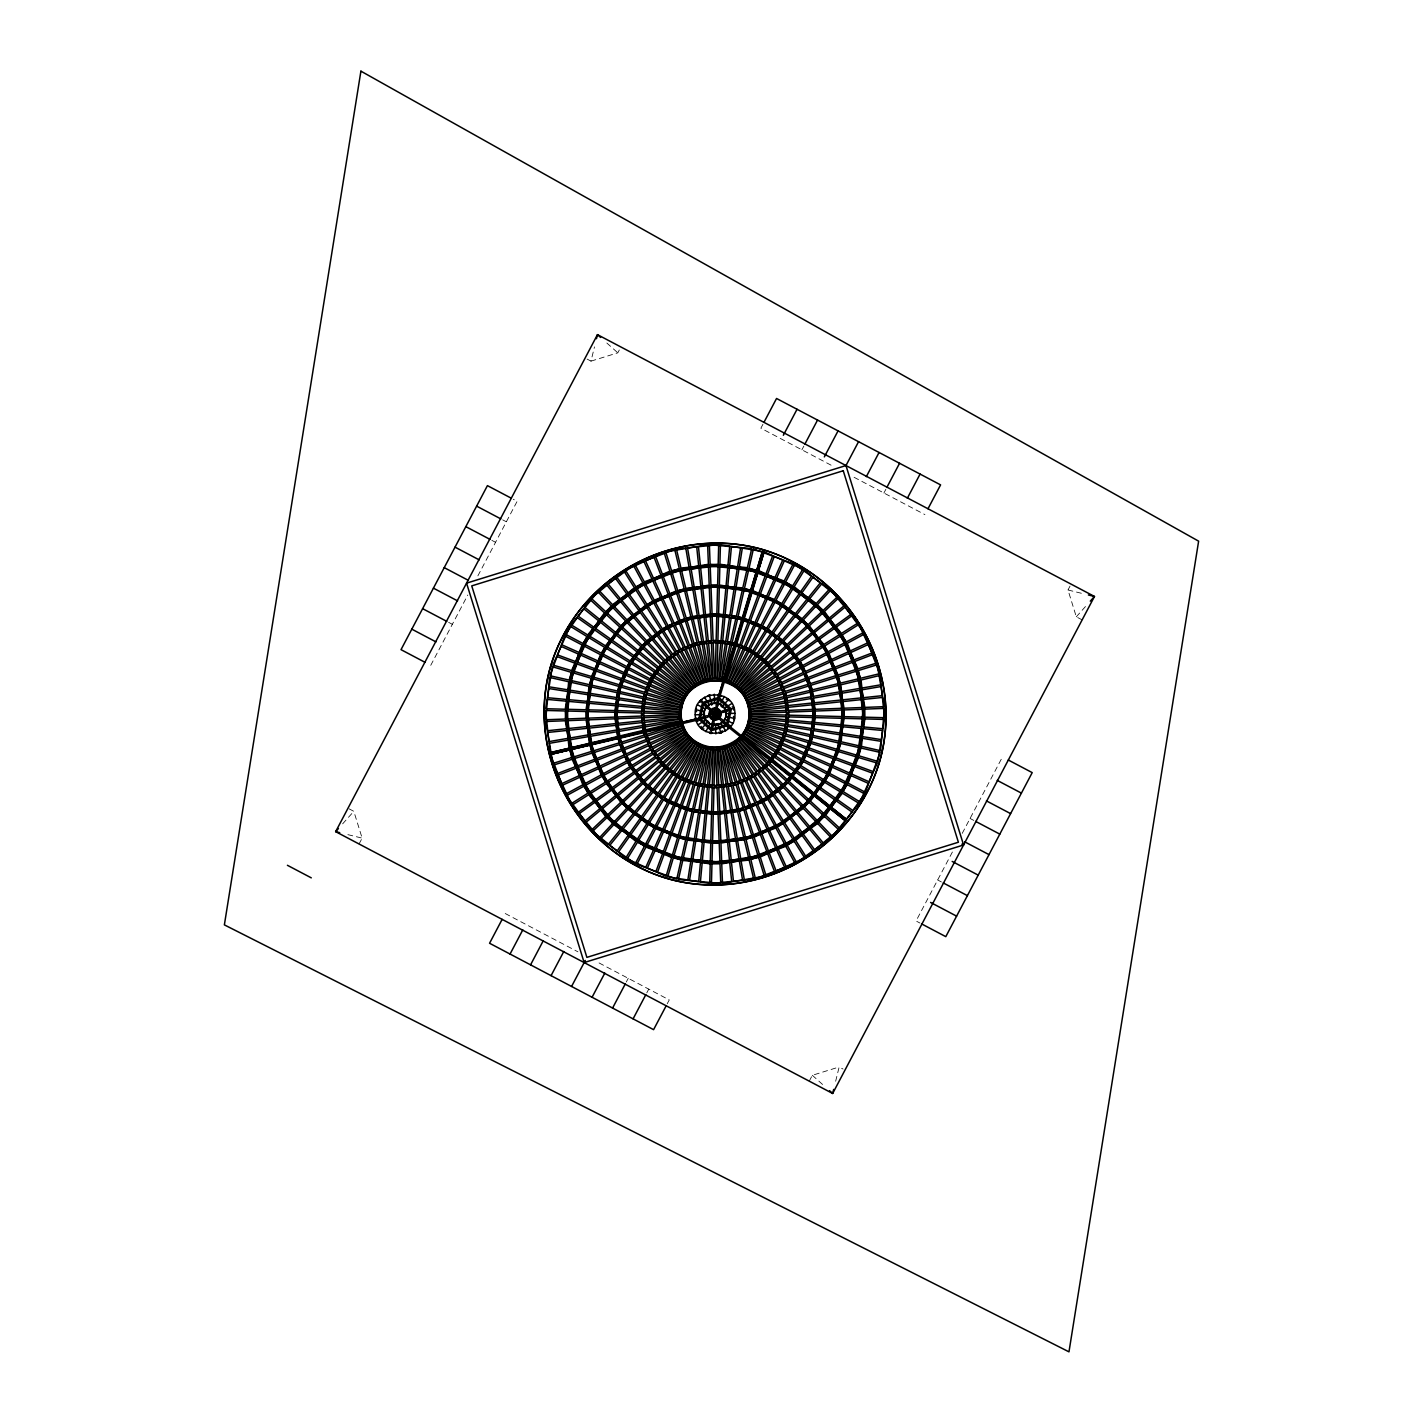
<?xml version="1.0" encoding="UTF-8"?>
<svg xmlns="http://www.w3.org/2000/svg" width="1423" height="1423" viewBox="0 0 1423 1423"><rect width="100%" height="100%" fill="white"/><g stroke="black" fill="none" stroke-linecap="round" stroke-linejoin="round"><path stroke-width="0.75" stroke-dasharray="5 3.75" d="M587.094 359.076L590.99 361.14L594.476 346.874M835.657 1081.249L839.143 1066.983L843.039 1069.047M430.742 665.324L467.776 595.027M477.879 575.853L517.154 501.287L513.258 499.242M359.058 843.981L362.136 838.129L353.829 811.323L347.977 808.246M590.99 361.14L617.795 352.833L620.89 346.981M762.941 424.303L760.878 428.198L833.576 466.495M801.896 449.81L803.853 446.093M626.28 982.03L628.237 978.312M883.896 493.016L885.871 489.299M646.789 992.845L648.746 989.127M667.191 1003.82L669.255 999.924L597.002 961.859M809.242 1081.142L812.337 1075.29L839.143 1066.983M1082.156 619.877L1076.304 616.799L1067.997 589.994L1070.043 586.08M952.396 852.021L916.056 920.983L919.952 923.047M962.215 833.38L1002.468 756.947M342.641 823.846L353.829 811.323M1076.304 616.799L1087.492 604.295M1067.997 589.994L1082.263 593.48M347.87 834.643L362.136 838.129M854.085 477.292L924.914 514.61M502.639 519.84L506.357 521.796M491.842 540.349L495.56 542.305M970.059 818.456L973.777 820.413M448.636 622.349L452.354 624.323M937.668 879.983L941.386 881.94M505.218 913.513L577.916 951.809M606.856 343.032L617.795 352.833M812.337 1075.29L823.277 1085.091"/><path stroke-width="1.5" d="M695.242 714.826C693.286 689.39 734.873 687.789 734.891 713.297C736.847 738.733 695.26 740.334 695.242 714.826L704.047 714.488C704.065 728.665 727.171 727.776 726.086 713.635C726.068 699.458 702.962 700.365 704.047 714.488M704.492 717.103L704.296 711.856M712.852 724.841L713.67 723.702M717.21 723.56L718.099 724.627M725.641 711.02L725.837 716.267M710.682 733.414L712.621 724.823M717.512 703.318L719.451 694.709M596.468 338.71L597.464 334.636L1094.483 596.468L832.668 1093.487L335.65 831.655L597.464 334.636L600.595 337.447M833.665 1089.413L832.668 1093.487L829.538 1090.694M764.098 551.804L758.53 570.587L774.841 577.845L782.739 560.111L764.098 551.804L742.326 548.122L739.266 567.297L756.858 570.089L762.426 551.306L718.099 697.608L719.433 697.91L764.098 551.804L718.099 697.608M709.419 714.275L710.931 710.237L714.844 708.423L718.9 709.917L720.714 713.848L719.202 717.904L715.289 719.7L711.233 718.206L709.419 714.275L720.714 713.848M712.051 723.542L712.407 724.734M721.087 706.431L722.368 705.844M723.898 710.86L725.499 710.593M502.141 919.365L489.565 943.253L653.584 1029.665L666.177 1005.776M763.955 422.346L776.549 398.476L940.585 484.887L927.992 508.758M510.057 954.05L522.792 929.895M783.344 435.278L797.04 409.273M530.566 964.847L543.284 940.692M804.831 444.225L817.549 420.07M551.075 975.644L563.793 951.489M824.344 456.89L838.058 430.867M571.566 986.459L585.28 960.436M705.826 731.618L709.935 723.809M720.198 704.314L724.325 696.505M845.831 465.837L858.567 441.681M592.075 997.256L604.811 973.101M866.34 476.634L879.058 452.478M612.584 1008.053L625.302 983.898M886.849 487.431L899.567 463.275M633.093 1018.85L645.811 994.695M907.34 498.246L920.076 474.072M711.589 703.62L711.66 705.15M717.957 704.776L717.726 703.389M718.722 724.343L718.917 723.489M338.443 828.524L335.65 831.655L339.723 832.651M1090.285 601.164L1094.483 596.468L1088.382 594.974M701.592 728.629L707.587 722.155A11.028 11.028 0 0 1 711.802 703.531L709.188 695.1M711.233 718.206L718.9 709.917M722.564 705.968L728.54 699.493M726.868 725.926L727.793 724.912L846.258 819.274L726.868 725.926L845.155 820.644L830.071 808.406L818.865 822.245L832.33 836.457L859.101 803.426L842.416 793.18L831.174 807.054L846.258 819.274M707.711 720.767L707.427 721.977M708.832 722.101L707.765 722.279M698.284 724.645L705.737 719.949M724.396 708.192L731.849 703.478M707.16 706.431L708.227 706.519M722.226 707.462L722.706 706.146M696.114 719.931L704.527 717.334M725.605 710.806L734.019 708.192M963.567 844.977L584.159 962.571L466.566 583.145L845.974 465.552L963.567 844.977L961.93 844.106M550.452 754.439L569.485 749.868L575.853 766.481L557.727 773.436L550.452 754.439L698.906 718.348L699.298 719.664L550.452 754.439L547.908 732.436L567.226 730.426L569.075 748.16L550.025 752.714L698.906 718.348M705.648 717.904L704.634 717.53M726.086 713.635L734.891 713.297M713.688 724.147L717.228 724.005M695.705 709.668L704.314 711.625M707.587 722.155A11.028 11.028 0 0 0 725.819 716.498L734.428 718.455M511.302 498.21L487.431 485.634L401.019 649.653L424.89 662.246M1008.32 760.024L1032.209 772.618L945.797 936.654L921.908 924.061M476.616 506.126L500.789 518.861M997.238 780.391L1021.394 793.109M465.819 526.635L489.974 539.353M986.441 800.9L1010.597 813.618M455.022 547.144L479.177 559.862M975.644 821.391L999.8 834.127M444.225 567.635L468.38 580.371M964.847 841.9L989.003 854.636M697.501 704.812L705.31 708.921M724.823 719.202L732.632 723.311M433.41 588.144L457.583 600.88M952.183 861.431L978.188 875.127M422.613 608.653L446.769 621.371M943.236 882.918L967.391 895.636M411.816 629.162L435.972 641.88M930.571 902.431L956.594 916.145M287.41 865.291L311.299 877.866M700.507 700.578L706.982 706.573M710.931 710.237L719.202 717.904M723.151 721.55L729.625 727.544M704.492 697.27L709.188 704.741M720.945 723.382L725.641 730.853M682.275 722.831C670.073 679.749 738.199 662.478 748.178 706.128C759.704 746.026 694.833 765.218 683.236 725.339M718.33 724.592L720.945 733.023M714.293 694.228L714.648 703.051M714.844 708.423L715.289 719.7M715.502 725.072L715.84 733.894M726.299 699.298A1.85 1.85 0 0 1 729.145 700.792M717.69 695.26A1.85 1.85 0 0 1 720.892 696.452M707.942 696.47A1.85 1.85 0 0 1 710.148 695.064M700.098 702.393A1.85 1.85 0 0 1 702.268 700.027M696.647 711.713A1.85 1.85 0 0 1 696.523 708.512M697.946 721.248A1.85 1.85 0 0 1 696.523 718.135M732.187 706.893A1.85 1.85 0 0 1 733.61 709.988M733.485 716.409A1.85 1.85 0 0 1 733.61 719.611M729.537 724.93A1.85 1.85 0 0 1 727.402 727.918M722.155 730.693A1.85 1.85 0 0 1 718.828 732.24M712.069 733.183A1.85 1.85 0 0 1 709.312 732.151M703.834 728.843A1.85 1.85 0 0 1 701.201 726.406M711.802 703.531A11.028 11.028 0 0 1 725.819 716.498M716.107 709.508A4.678 4.678 0 0 1 719.451 715.68A4.678 4.678 0 0 1 712.887 718.206M711.891 717.494A4.678 4.678 0 0 1 711.109 716.552M710.593 715.449A4.678 4.678 0 0 1 710.931 711.891M711.642 710.895A4.678 4.678 0 0 1 713.688 709.597M710.219 863.903L709.703 883.487L689.55 880.286L692.592 861.111L710.219 863.903M710.771 843.092L710.273 862.053L692.876 859.296L695.829 840.726L710.771 843.092M711.536 814.169L710.806 841.42L696.096 839.09L700.329 812.391L711.536 814.169M712.247 787.631L711.589 812.231L700.632 810.505L704.456 786.403L712.247 787.631M713.243 749.725L712.3 785.692L704.759 784.5L710.362 749.263L713.243 749.725M716.089 642.378L715.146 678.362L712.247 678.664L708.529 643.178L716.089 642.378M716.801 615.839L716.143 640.439L708.334 641.257L705.808 616.995L716.801 615.839M717.566 586.667L716.854 613.9L705.595 615.092L702.784 588.215L717.566 586.667M718.117 566.034L717.619 584.978L702.606 586.561L700.65 567.848L718.117 566.034M718.686 544.6L718.17 564.184L700.472 566.034L698.444 546.717L718.686 544.6M711.962 863.957L711.447 883.523L731.689 881.406L729.661 862.089L711.962 863.957M712.514 843.145L712.016 862.107L729.483 860.275L727.527 841.58L712.514 843.145M713.279 814.223L712.567 841.473L727.349 839.926L724.538 813.049L713.279 814.223M713.99 787.684L713.332 812.284L724.343 811.128L721.799 786.866L713.99 787.684M714.986 749.779L714.044 785.745L721.603 784.945L717.886 749.459L714.986 749.779M717.85 642.431L716.89 678.397L719.771 678.86L725.374 643.623L717.85 642.431M718.544 615.892L717.886 640.492L725.677 641.72L729.501 617.635L718.544 615.892M719.327 586.703L718.597 613.953L729.803 615.732L734.037 589.051L719.327 586.703M719.86 566.069L719.362 585.031L734.304 587.397L737.256 568.826L719.86 566.069M720.429 544.653L719.913 564.22L737.541 567.012L740.583 547.855L720.429 544.653M548.015 676.174C528.04 767.264 586.383 859.83 677.17 881.104C768.26 901.079 860.826 842.754 882.118 751.949C902.093 660.859 843.75 568.293 752.963 547.019C661.873 527.044 569.307 585.387 548.015 676.174M547.535 699.44L545.667 719.771L565.233 719.024L566.87 701.219L547.535 699.44M549.58 677.419L547.695 697.715L567.03 699.511L568.666 681.759L549.58 677.419M568.702 701.397L567.083 718.953L586.027 718.206L587.414 703.122L568.702 701.397M570.481 682.168L568.862 699.671L587.574 701.414L588.962 686.348L570.481 682.168M589.069 703.282L587.699 718.153L614.932 717.085L615.981 705.772L589.069 703.282M590.598 686.722L589.229 701.557L616.141 704.047L617.191 692.752L590.598 686.722M617.902 705.95L616.87 717.014L641.471 716.054L642.2 708.192L617.902 705.95M619.076 693.179L618.062 704.225L642.342 706.484L643.071 698.622L619.076 693.179M644.103 708.369L643.409 715.982L679.358 714.595L679.643 711.66L644.103 708.369M644.975 699.067L644.263 706.662L679.785 709.935L680.069 707.018L644.975 699.067M681.866 706.537C671.638 749.547 738.928 764.809 748.267 721.603C758.495 678.593 691.204 663.331 681.866 706.537M700.49 862.107L698.693 881.424L678.433 879.556L682.755 860.453L700.49 862.107M702.393 841.544L700.65 860.275L683.165 858.656L687.362 840.157L702.393 841.544M705.025 812.995L702.535 839.89L687.736 838.521L693.766 811.946L705.025 812.995M707.462 786.777L705.203 811.074L694.193 810.061L699.636 786.047L707.462 786.777M710.931 749.334L707.64 784.856L700.063 784.162L708.031 749.067L710.931 749.334M720.75 643.107L717.477 678.629L714.559 678.362L713.172 642.396L720.75 643.107M723.186 616.888L720.927 641.186L713.083 640.457L712.14 615.874L723.186 616.888M725.855 588.073L723.364 614.985L712.069 613.936L711.002 586.703L725.855 588.073M727.74 567.688L725.997 586.418L710.949 585.031L710.202 566.069L727.74 567.688M729.697 546.539L727.9 565.874L710.13 564.22L709.383 544.653L729.697 546.539M702.233 862.267L700.436 881.584L720.767 883.47L720.002 863.903L702.233 862.267M704.136 841.705L702.393 860.435L719.931 862.053L719.202 843.11L704.136 841.705M706.769 813.156L704.278 840.05L719.131 841.42L718.081 814.187L706.769 813.156M709.205 786.937L706.946 811.235L717.992 812.248L717.05 787.666L709.205 786.937M712.674 749.494L709.383 785.016L716.961 785.727L715.573 749.761L712.674 749.494M722.493 643.267L719.202 678.789L722.101 679.056L730.07 643.961L722.493 643.267M724.93 617.048L722.671 641.346L730.497 642.075L735.94 618.08L724.93 617.048M727.598 588.233L725.107 615.145L736.367 616.177L742.397 589.602L727.598 588.233M729.483 567.866L727.74 586.578L742.77 587.966L746.968 569.467L729.483 567.866M731.44 546.699L729.643 566.034L747.377 567.67L751.718 548.567L731.44 546.699M750.348 718.206L750.063 721.105L785.158 729.074L785.87 721.497L750.348 718.206M750.775 713.546L750.49 716.481L786.03 719.771L786.723 712.158L750.775 713.546M787.791 721.674L787.061 729.501L811.057 734.944L812.071 723.916L787.791 721.674M788.662 712.087L787.933 719.949L812.231 722.208L813.262 711.126L788.662 712.087M813.992 724.094L812.942 735.371L839.534 741.401L840.904 726.584L813.992 724.094M815.201 711.055L814.152 722.386L841.064 724.876L842.434 710.006L815.201 711.055M842.558 726.744L841.171 741.774L859.652 745.972L861.271 728.469L842.558 726.744M844.106 709.935L842.718 725.019L861.431 726.762L863.049 709.205L844.106 709.935M863.103 728.647L861.466 746.381L880.552 750.704L882.438 730.444L863.103 728.647M864.899 709.134L863.263 726.922L882.598 728.718L884.466 708.369L864.899 709.134M550.843 665.359C524.98 754.955 577.151 851.132 666.355 878.276C755.951 904.156 852.128 851.986 879.289 762.764C905.17 673.168 852.982 577.009 763.777 549.847C674.182 523.966 578.005 576.155 550.843 665.359M548.851 688.536L545.649 708.707L565.216 709.241L568.026 691.596L548.851 688.536M552.32 666.711L549.118 686.829L568.293 689.888L571.085 672.279L552.32 666.711M569.84 691.88L567.066 709.277L586.027 709.792L588.411 694.833L569.84 691.88M572.864 672.794L570.107 690.173L588.677 693.126L591.043 678.184L572.864 672.794M590.047 695.082L587.699 709.828L614.949 710.557L616.728 699.333L590.047 695.082M592.644 678.664L590.314 693.375L617.013 697.626L618.774 686.42L592.644 678.664M618.631 699.636L616.888 710.611L641.488 711.251L642.734 703.46L618.631 699.636M620.641 686.971L618.898 697.928L643 701.752L644.228 693.962L620.641 686.971M644.637 703.762L643.427 711.304L679.411 712.265L679.874 709.365L644.637 703.762M646.095 694.513L644.904 702.055L680.141 707.658L680.603 704.759L646.095 694.513M690.866 860.826L687.825 880.001L667.707 876.817L673.275 858.033L690.866 860.826M694.104 840.459L691.151 859.012L673.808 856.272L679.198 838.094L694.104 840.459M698.604 812.124L694.371 838.805L679.678 836.475L687.416 810.345L698.604 812.124M702.731 786.136L698.906 810.221L687.967 808.495L694.975 784.891L702.731 786.136M708.636 748.996L703.033 784.233L695.527 783.041L705.755 748.534L708.636 748.996M727.1 643.908L721.497 679.145L724.378 679.589L734.606 645.099L727.1 643.908M731.226 617.902L727.402 642.004L735.157 643.232L742.166 619.645L731.226 617.902M735.78 589.318L731.529 615.999L742.717 617.778L750.455 591.648L735.78 589.318M738.982 569.111L736.029 587.681L750.935 590.047L756.325 571.868L738.982 569.111M749.992 720.5L749.53 723.382L784.037 733.61L785.229 726.104L749.992 720.5M750.721 715.876L750.259 718.793L785.496 724.396L786.706 716.836L750.721 715.876M787.132 726.406L785.905 734.161L809.491 741.152L811.235 730.23L787.132 726.406M788.644 716.89L787.399 724.698L811.501 728.523L813.245 717.548L788.644 716.89M813.12 730.533L811.359 741.703L837.489 749.459L839.819 734.766L813.12 730.533M815.183 717.601L813.405 728.825L840.086 733.058L842.434 718.313L815.183 717.601M841.455 735.033L839.09 749.939L857.269 755.328L860.026 737.986L841.455 735.033M844.106 718.366L841.722 733.325L860.292 736.278L863.049 718.864L844.106 718.366M861.84 738.27L859.047 755.844L877.813 761.412L881.015 741.312L861.84 738.27M864.917 718.917L862.107 736.563L881.282 739.604L884.483 719.433L864.917 718.917M360.908 71.15L224.372 924.879L1068.975 1351.85L1198.628 541.167L360.908 71.15M702.5 702.446L698.729 719.131L711.287 730.746L727.633 725.677L731.404 708.992L718.846 697.377L702.5 702.446M703.496 704.296L700.418 717.886C711.696 713.225 712.763 716.658 700.827 719.202L711.055 728.665C712.656 716.569 716.16 717.352 712.389 728.967L725.694 724.841C716.018 717.405 718.473 714.755 726.637 723.827L729.714 710.237C718.437 714.897 717.37 711.464 729.305 708.921L719.077 699.458C717.477 711.571 713.972 710.771 717.743 699.155L704.438 703.282C714.115 710.717 711.66 713.368 703.496 704.296M681.048 860.079L676.725 879.165L657.586 872.103L664.31 853.889L681.048 860.079M685.655 839.766L681.457 858.265L664.95 852.164L671.46 834.536L685.655 839.766M692.058 811.555L686.028 838.147L672.047 832.971L681.404 807.624L692.058 811.555M697.928 785.674L692.485 809.669L682.079 805.827L690.546 782.935L697.928 785.674M706.324 748.676L698.355 783.771L691.204 781.138L703.585 747.662L706.324 748.676M731.778 644.352L723.809 679.447L726.566 680.461L738.928 647.003L731.778 644.352M737.648 618.454L732.205 642.467L739.604 645.188L748.053 622.313L737.648 618.454M744.104 589.994L738.075 616.568L748.729 620.499L758.085 595.152L744.104 589.994M748.676 569.858L744.478 588.357L758.672 593.604L765.183 575.959L748.676 569.858M753.407 548.958L749.085 568.062L765.823 574.234L772.564 556.037L753.407 548.958M671.603 857.553L666.035 876.319L647.394 868.012L655.291 850.278L671.603 857.553M677.526 837.596L672.136 855.774L656.039 848.606L663.705 831.423L677.526 837.596M685.744 809.847L677.988 835.977L664.381 829.911L675.374 805.24L685.744 809.847M693.303 784.393L686.295 807.997L676.156 803.479L686.099 781.191L693.303 784.393M704.083 748.036L693.855 782.543L686.882 779.43L701.414 746.844L704.083 748.036M736.296 645.597L726.05 680.087L728.718 681.279L743.251 648.692L736.296 645.597M743.838 620.143L736.847 643.73L744.033 646.931L753.977 624.661L743.838 620.143M752.144 592.146L744.389 618.276L754.759 622.9L765.752 598.211L752.144 592.146M758.014 572.366L752.607 590.545L766.428 596.699L774.094 579.535L758.014 572.366M557.033 656.572L549.954 675.712L569.058 680.052L575.248 663.314L557.033 656.572M564.7 635.832L557.638 654.936L575.853 661.659L582.025 644.957L564.7 635.832M576.973 663.936L570.872 680.461L589.353 684.659L594.601 670.464L576.973 663.936M583.661 645.829L577.578 662.3L595.205 668.828L600.435 654.669L583.661 645.829M596.166 671.033L590.99 685.014L617.564 691.044L621.495 680.407L596.166 671.033M601.929 655.452L596.771 669.397L622.118 678.771L626.031 668.152L601.929 655.452M623.31 681.083L619.467 691.489L643.463 696.932L646.184 689.532L623.31 681.083M627.756 669.059L623.914 679.429L646.807 687.896L649.528 680.514L627.756 669.059M647.999 690.208L645.348 697.359L680.443 705.31L681.457 702.571L647.999 690.208M651.236 681.421L648.603 688.554L682.062 700.934L683.076 698.195L651.236 681.421M712.603 711.785L711.696 714.186L712.781 716.534L715.2 717.423L717.53 716.356L718.437 713.937L717.352 711.589L714.933 710.7L712.603 711.785M713.581 712.692L713.688 715.556L716.552 715.449L716.445 712.567L713.581 712.692M662.673 853.284L655.932 871.499L636.846 864.437L645.971 847.112L662.673 853.284M669.824 833.931L663.314 851.559L646.825 845.475L655.665 828.702L669.824 833.931M679.767 807.019L670.393 832.366L656.448 827.208L669.148 803.106L679.767 807.019M688.892 782.33L680.443 805.222L670.055 801.38L681.528 779.608L688.892 782.33M701.93 747.057L689.568 780.533L682.435 777.883L699.209 746.061L701.93 747.057M740.565 647.607L728.202 681.066L730.924 682.079L747.698 650.24L740.565 647.607M749.69 622.918L741.241 645.793L748.605 648.514L760.078 626.743L749.69 622.918M759.74 595.757L750.366 621.104L760.985 625.035L773.685 600.915L759.74 595.757M766.837 576.564L760.309 594.209L774.468 599.439L783.308 582.665L766.837 576.564M774.201 556.642L767.459 574.839L784.162 581.011L793.287 563.686L774.201 556.642M748.071 727.189L747.057 729.928L778.897 746.701L781.529 739.569L748.071 727.189M749.69 722.813L748.676 725.552L782.134 737.932L784.784 730.764L749.69 722.813M783.326 740.227L780.604 747.609L802.376 759.082L806.218 748.694L783.326 740.227M786.67 731.209L783.948 738.59L806.823 747.057L810.665 736.652L786.67 731.209M808.015 749.37L804.102 759.971L828.222 772.689L833.362 758.726L808.015 749.37M812.569 737.078L808.638 747.715L833.967 757.089L839.143 743.108L812.569 737.078M834.927 759.313L829.698 773.454L846.472 782.294L852.555 765.823L834.927 759.313M840.78 743.482L835.532 757.659L853.16 764.187L859.279 747.662L840.78 743.482M854.28 766.463L848.108 783.166L865.433 792.291L872.495 773.187L854.28 766.463M861.075 748.071L854.885 764.827L873.099 771.551L880.179 752.411L861.075 748.071M561.124 646.398L552.818 665.021L571.584 670.589L578.859 654.295L561.124 646.398M570.125 626.191L561.836 644.797L579.57 652.695L586.81 636.437L570.125 626.191M580.531 655.042L573.362 671.122L591.541 676.512L597.696 662.691L580.531 655.042M588.393 637.397L581.242 653.442L598.407 661.108L604.562 647.323L588.393 637.397M599.225 663.385L593.142 676.992L619.272 684.748L623.897 674.377L599.225 663.385M605.985 648.194L599.937 661.784L624.608 672.777L629.215 662.442L605.985 648.194M625.658 675.16L621.139 685.299L644.726 692.289L647.945 685.103L625.658 675.16M630.869 663.456L626.369 673.559L648.657 683.502L651.859 676.316L630.869 663.456M649.688 685.886L646.593 692.841L681.101 703.069L682.275 700.401L649.688 685.886M653.513 677.33L650.4 684.285L682.987 698.818L684.178 696.149L653.513 677.33M653.708 849.567L645.793 867.301L627.205 859.012L637.433 842.327L653.708 849.567M662.104 830.712L654.455 847.895L638.411 840.744L648.319 824.575L662.104 830.712M673.791 804.529L662.78 829.2L649.19 823.152L663.438 799.922L673.791 804.529M684.499 780.48L674.573 802.768L664.452 798.267L677.33 777.278L684.499 780.48M699.814 746.132L685.281 778.719L678.344 775.624L697.145 744.958L699.814 746.132M744.852 649.404L730.319 681.991L732.987 683.182L751.789 652.499L744.852 649.404M755.56 625.373L745.634 647.643L752.803 650.845L765.681 629.873L755.56 625.373M767.353 598.923L756.36 623.612L766.695 628.219L780.942 604.988L767.353 598.923M775.677 580.246L768.029 597.411L781.814 603.548L791.722 587.379L775.677 580.246M784.34 560.822L776.442 578.556L792.7 585.814L802.928 569.111L784.34 560.822M747.146 729.323L745.954 731.973L776.638 750.793L779.733 743.855L747.146 729.323M749.049 725.054L747.858 727.722L780.444 742.255L783.539 735.282L749.049 725.054M781.476 744.638L778.292 751.806L799.264 764.667L803.764 754.564L781.476 744.638M785.407 735.833L782.188 743.037L804.475 752.963L808.993 742.824L785.407 735.833M805.525 755.346L800.918 765.681L824.148 779.929L830.196 766.357L805.525 755.346M810.861 743.393L806.236 753.745L830.907 764.756L836.991 751.131L810.861 743.393M831.726 767.033L825.571 780.818L841.74 790.726L848.891 774.681L831.726 767.033M838.592 751.611L832.437 765.432L849.602 773.08L856.771 757L838.592 751.611M850.563 775.428L843.323 791.686L860.008 801.932L868.297 783.344L850.563 775.428M858.549 757.534L851.274 773.827L869.008 781.743L877.315 763.102L858.549 757.534M644.423 846.294L635.298 863.619L618.631 851.826L629.855 835.995L644.423 846.294M654.118 827.884L645.277 844.657L630.905 834.483L641.773 819.15L654.118 827.884M667.6 802.287L654.9 826.389L642.734 817.78L658.351 795.724L667.6 802.287M679.981 778.79L668.508 800.562L659.454 794.159L673.541 774.237L679.981 778.79M697.661 745.243L680.888 777.083L674.662 772.671L695.278 743.553L697.661 745.243M749.245 651.058L732.471 682.898L734.873 684.588L755.471 655.452L749.245 651.058M761.625 627.561L750.152 649.333L756.591 653.886L770.679 633.964L761.625 627.561M775.233 601.733L762.532 625.853L771.8 632.399L787.399 610.342L775.233 601.733M784.856 583.466L776.015 600.257L788.36 608.991L799.228 593.64L784.856 583.466M794.834 564.504L785.709 581.829L800.277 592.146L811.501 576.297L794.834 564.504M635.939 841.402L625.711 858.105L609.862 845.244L622.082 830.178L635.939 841.402M646.825 823.668L636.917 839.819L623.238 828.737L635.085 814.134L646.825 823.668M661.944 798.997L647.696 822.227L636.117 812.853L653.139 791.864L661.944 798.997M675.836 776.371L662.976 797.342L654.349 790.37L669.717 771.408L675.836 776.371M695.651 744.033L676.85 774.717L670.927 769.914L693.392 742.201L695.651 744.033M753.283 653.406L734.481 684.089L736.74 685.939L759.206 658.209L753.283 653.406M767.157 630.78L754.297 651.752L760.416 656.715L775.784 637.771L767.157 630.78M782.437 605.896L768.189 629.126L776.994 636.277L794.016 615.287L782.437 605.896M793.216 588.304L783.308 604.473L795.066 613.989L806.894 599.385L793.216 588.304M804.422 570.036L794.194 586.721L808.051 597.962L820.288 582.879L804.422 570.036M577.293 617.635L565.518 634.284L582.843 643.409L593.142 628.841L577.293 617.635M590.065 599.581L578.307 616.212L594.156 627.418L604.437 612.886L590.065 599.581M594.636 629.909L584.479 644.281L601.253 653.121L609.987 640.777L594.636 629.909M605.807 614.149L595.65 628.486L611.001 639.336L619.716 627.027L605.807 614.149M611.339 641.737L602.729 653.904L626.849 666.604L633.395 657.337L611.339 641.737M620.944 628.166L612.352 640.297L634.409 655.914L640.955 646.665L620.944 628.166M634.978 658.458L628.575 667.512L650.347 678.984L654.882 672.545L634.978 658.458M642.378 647.981L635.992 657.017L655.896 671.122L660.432 664.701L642.378 647.981M656.465 673.648L652.054 679.874L683.894 696.647L685.584 694.264L656.465 673.648M661.855 666.017L657.462 672.225L686.597 692.841L688.27 690.457L661.855 666.017M628.415 834.981L617.208 850.829L600.542 839.019L613.829 824.664L628.415 834.981M640.35 818.136L629.482 833.487L615.092 823.294L627.97 809.385L640.35 818.136M656.91 794.71L641.311 816.766L629.108 808.139L647.625 788.146L656.91 794.71M672.118 773.24L658.031 793.145L648.941 786.723L665.662 768.651L672.118 773.24M693.837 742.539L673.239 771.657L666.978 767.228L691.418 740.814L693.837 742.539M756.911 656.465L736.296 685.584L738.662 687.273L763.102 660.859L756.911 656.465M772.102 634.978L758.014 654.9L764.436 659.436L781.138 641.364L772.102 634.978M788.822 611.356L773.223 633.413L782.454 639.941L800.971 619.948L788.822 611.356M800.651 594.654L789.783 610.005L802.11 618.72L814.988 604.793L800.651 594.654M812.924 577.311L801.718 593.16L816.251 603.441L829.538 589.069L812.924 577.311M743.535 735.282L741.863 737.665L768.278 762.105L772.671 755.898L743.535 735.282M746.239 731.475L744.549 733.859L773.667 754.475L778.079 748.249L746.239 731.475M774.237 757.018L769.701 763.422L787.755 780.142L794.159 771.106L774.237 757.018M779.804 749.156L775.25 755.577L795.155 769.683L801.576 760.629L779.804 749.156M795.724 772.227L789.178 781.458L809.189 799.975L817.78 787.826L795.724 772.227M803.284 761.518L796.738 770.786L818.794 786.403L827.403 774.237L803.284 761.518M819.132 788.787L810.416 801.113L824.344 813.992L834.483 799.655L819.132 788.787M828.88 775.001L820.146 787.364L835.497 798.214L845.653 783.842L828.88 775.001M835.977 800.704L825.696 815.237L840.068 828.542L851.826 811.928L835.977 800.704M847.308 784.713L836.991 799.281L852.839 810.505L864.615 793.838L847.308 784.713M583.875 608.848L571.032 624.715L587.735 634.943L598.958 621.086L583.875 608.848M597.802 591.683L584.978 607.496L600.061 619.716L611.267 605.878L597.802 591.683M600.381 622.242L589.3 635.903L605.469 645.829L614.985 634.071L600.381 622.242M612.548 607.23L601.484 620.873L616.088 632.719L625.604 620.979L612.548 607.23M616.284 635.12L606.892 646.7L630.14 660.948L637.273 652.143L616.284 635.12M626.743 622.207L617.386 633.769L638.376 650.773L645.508 641.986L626.743 622.207M638.767 653.353L631.794 661.962L652.766 674.822L657.728 668.703L638.767 653.353M646.842 643.392L639.87 651.983L658.831 667.351L663.776 661.25L646.842 643.392M659.223 669.913L654.42 675.836L685.103 694.655L686.935 692.396L659.223 669.913M665.11 662.656L660.325 668.561L688.038 691.027L689.87 688.768L665.11 662.656M620.73 829.075L608.493 844.141L592.626 831.299L606.838 817.816L620.73 829.075M633.715 813.031L621.887 827.635L608.19 816.535L621.94 803.497L633.715 813.031M651.787 790.761L634.765 811.75L623.149 802.341L642.929 783.593L651.787 790.761M668.348 770.305L652.997 789.267L644.334 782.259L662.193 765.325L668.348 770.305M692.04 741.098L669.557 768.811L663.598 763.991L689.71 739.213L692.04 741.098M760.576 659.311L738.11 687.042L740.369 688.874L766.481 664.096L760.576 659.311M777.154 638.874L761.785 657.817L767.886 662.762L785.745 645.829L777.154 638.874M795.368 616.39L778.363 637.379L787.15 644.494L806.93 625.746L795.368 616.39M808.264 600.488L796.418 615.092L808.139 624.59L821.907 611.552L808.264 600.488M821.64 583.981L809.42 599.065L823.241 610.271L837.453 596.788L821.64 583.981M742.095 737.096L740.262 739.355L765.023 765.467L769.807 759.562L742.095 737.096M745.047 733.468L743.197 735.744L770.91 758.21L775.713 752.287L745.047 733.468M771.302 760.771L766.357 766.89L783.29 784.731L790.263 776.14L771.302 760.771M777.367 753.301L772.404 759.42L791.366 774.788L798.356 766.161L777.367 753.301M791.757 777.349L784.624 786.154L803.39 805.916L812.746 794.372L791.757 777.349M800.011 767.175L792.86 775.997L813.849 793.002L823.241 781.423L800.011 767.175M814.045 795.421L804.546 807.143L817.585 820.893L828.648 807.25L814.045 795.421M824.664 782.294L815.148 794.052L829.751 805.898L840.833 792.22L824.664 782.294M612.601 823.508L599.296 837.88L586.223 822.138L601.164 809.723L612.601 823.508M626.743 808.228L613.864 822.138L602.569 808.549L617.031 796.542L626.743 808.228M646.398 786.99L627.881 807.001L618.311 795.475L639.105 778.221L646.398 786.99M664.416 767.513L647.714 785.567L640.581 776.994L659.347 761.394L664.416 767.513M690.173 739.675L665.733 766.09L660.823 760.167L688.27 737.381L690.173 739.675M764.347 661.997L739.907 688.412L741.828 690.706L769.274 667.921L764.347 661.997M782.383 642.502L765.663 660.574L770.75 666.676L789.516 651.094L782.383 642.502M802.216 621.086L783.699 641.079L790.992 649.866L811.786 632.595L802.216 621.086M816.233 605.931L803.355 619.859L813.067 631.545L827.528 619.521L816.233 605.931M830.783 590.207L817.496 604.579L828.933 618.347L843.875 605.949L830.783 590.207M605.682 816.589L591.47 830.054L579.446 813.494L595.17 802.092L605.682 816.589M620.784 802.27L607.034 815.308L596.646 801.024L611.872 789.978L620.784 802.27M641.773 782.365L622.011 801.113L613.206 789L635.085 773.134L641.773 782.365M661.037 764.098L643.196 781.014L636.632 771.995L656.377 757.659L661.037 764.098M688.572 737.986L662.46 762.746L657.942 756.538L686.811 735.584L688.572 737.986M767.637 665.324L741.525 690.084L743.286 692.503L772.155 671.549L767.637 665.324M786.901 647.056L769.06 663.99L773.721 670.411L793.465 656.092L786.901 647.056M808.086 626.956L788.324 645.722L795.03 654.954L816.891 639.087L808.086 626.956M823.063 612.762L809.313 625.818L818.243 638.109L833.451 627.063L823.063 612.762M838.627 598.016L824.415 611.481L834.945 625.978L850.652 614.576L838.627 598.016M606.945 585.262L591.256 598.3L605.629 611.605L619.361 600.204L606.945 585.262M623.95 571.139L608.297 584.141L620.695 599.083L634.391 587.699L623.95 571.139M620.535 601.609L606.981 612.851L620.908 625.746L632.541 616.07L620.535 601.609M635.387 589.264L621.869 600.488L633.893 614.949L645.491 605.309L635.387 589.264M633.609 617.351L622.136 626.867L642.147 645.384L650.862 638.144L633.609 617.351M646.38 606.732L634.943 616.23L652.214 637.024L660.912 629.784L646.38 606.732M652.09 639.621L643.57 646.7L661.624 663.42L667.689 658.387L652.09 639.621M661.962 631.421L653.442 638.5L669.023 657.266L675.071 652.25L661.962 631.421M668.917 659.863L663.047 664.737L689.461 689.177L691.703 687.309L668.917 659.863M676.103 653.886L670.251 658.742L693.054 686.188L695.296 684.338L676.103 653.886M600.079 808.424L585.155 820.84L572.135 805.169L588.695 794.728L600.079 808.424M615.963 795.244L601.502 807.25L590.26 793.749L606.305 783.628L615.963 795.244M638.02 776.922L617.226 794.176L607.728 782.739L630.78 768.207L638.02 776.922M658.262 760.095L639.496 775.695L632.435 767.175L653.246 754.048L658.262 760.095M687.202 736.082L659.756 758.868L654.882 753.016L685.335 733.841L687.202 736.082M770.341 669.201L742.895 692.005L744.798 694.299L775.25 675.107L770.341 669.201M790.601 652.392L771.817 667.974L776.887 674.075L797.698 660.948L790.601 652.392M812.853 633.893L792.077 651.165L799.352 659.916L822.405 645.384L812.853 633.893M828.595 620.819L814.134 632.844L823.828 644.494L839.872 634.373L828.595 620.819M844.942 607.247L830.018 619.645L841.438 633.395L857.998 622.954L844.942 607.247M737.078 741.934L734.837 743.802L754.03 774.237L759.882 769.381L737.078 741.934M740.672 738.946L738.43 740.814L761.216 768.26L767.086 763.386L740.672 738.946M761.109 770.857L755.062 775.891L768.189 796.702L776.691 789.623L761.109 770.857M768.509 764.702L762.443 769.736L778.043 788.52L786.563 781.423L768.509 764.702M777.919 791.117L769.22 798.339L783.753 821.409L795.19 811.893L777.919 791.117M788.004 782.739L779.27 789.996L796.524 810.772L807.997 801.256L788.004 782.739M796.24 813.173L784.642 822.814L794.745 838.859L808.264 827.635L796.24 813.173M809.225 802.394L797.591 812.053L809.598 826.514L823.152 815.272L809.225 802.394M809.438 829.058L795.742 840.424L806.183 857.002L821.836 843.981L809.438 829.058M824.504 816.535L810.772 827.937L823.188 842.861L838.876 829.822L824.504 816.535M615.59 578.485L599.065 590.474L612.548 604.686L626.992 594.191L615.59 578.485M633.466 565.5L616.995 577.453L628.397 593.16L642.805 582.701L633.466 565.5M628.059 595.686L613.811 606.02L626.867 619.788L639.105 610.894L628.059 595.686M643.694 584.337L629.482 594.654L640.528 609.862L652.73 601.004L643.694 584.337M640.083 612.246L628.023 620.997L646.771 640.777L655.95 634.107L640.083 612.246M653.531 602.48L641.506 611.214L657.373 633.075L666.533 626.44L653.531 602.48M657.088 635.672L648.105 642.182L665.039 660.041L671.425 655.416L657.088 635.672M667.458 628.13L658.493 634.64L672.83 654.384L679.198 649.777L667.458 628.13M672.545 656.964L666.373 661.446L691.133 687.558L693.499 685.85L672.545 656.964M680.123 651.467L673.968 655.95L694.922 684.819L697.27 683.111L680.123 651.467M594.174 800.74L578.467 812.142L566.496 795.653L583.715 786.314L594.174 800.74M610.876 788.609L595.65 799.655L585.333 785.443L602 776.389L610.876 788.609M634.089 771.764L612.21 787.631L603.477 775.588L627.436 762.603L634.089 771.764M655.38 756.307L635.636 770.626L629.144 761.679L650.773 749.939L655.38 756.307M685.815 734.215L656.946 755.168L652.481 749.014L684.107 731.849L685.815 734.215M773.151 672.901L744.282 693.873L746.026 696.274L777.652 679.109L773.151 672.901M794.461 657.444L774.717 671.781L779.359 678.184L800.989 666.444L794.461 657.444M817.887 640.439L796.008 656.323L802.697 665.519L826.656 652.534L817.887 640.439M834.447 628.432L819.221 639.478L828.133 651.734L844.8 642.68L834.447 628.432M851.648 615.946L835.924 627.347L846.418 641.809L863.636 632.47L851.648 615.946M735.211 743.304L732.863 745.029L750.01 776.656L756.164 772.191L735.211 743.304M738.999 740.565L736.634 742.29L757.587 771.159L763.76 766.677L738.999 740.565M757.303 773.738L750.953 778.363L762.675 799.993L771.64 793.483L757.303 773.738M765.094 768.082L758.708 772.725L773.045 792.469L782.027 785.941L765.094 768.082M772.76 795.048L763.6 801.7L776.602 825.66L788.627 816.909L772.76 795.048M783.361 787.346L774.183 794.016L790.05 815.895L802.11 807.126L783.361 787.346M789.605 818.261L777.403 827.119L786.439 843.786L800.651 833.469L789.605 818.261M803.266 808.335L791.028 817.229L802.074 832.455L816.322 822.103L803.266 808.335M801.736 834.963L787.328 845.422L796.667 862.64L813.138 850.669L801.736 834.963M817.585 823.455L803.141 833.931L814.561 849.638L831.068 837.649L817.585 823.455M587.77 793.251L571.21 803.693L562.672 785.158L580.299 777.047L587.77 793.251M605.38 782.152L589.335 792.273L581.971 776.282L599.047 768.42L605.38 782.152M629.855 766.73L606.803 781.263L600.559 767.726L625.106 756.431L629.855 766.73M652.321 752.571L631.492 765.699L626.849 755.613L649.03 745.421L652.321 752.571M684.41 732.347L653.957 751.54L650.773 744.62L683.182 729.697L684.41 732.347M776.175 676.583L745.723 695.776L746.95 698.426L779.359 683.52L776.175 676.583M798.641 662.424L777.812 675.551L781.12 682.702L803.284 672.51L798.641 662.424M823.33 646.86L800.277 661.393L805.027 671.709L829.573 660.414L823.33 646.86M840.797 635.868L824.753 645.971L831.085 659.721L848.161 651.859L840.797 635.868M858.923 624.43L842.363 634.871L849.833 651.094L867.461 642.965L858.923 624.43M582.879 784.784L565.66 794.123L558.35 775.073L576.493 768.118L582.879 784.784M601.164 774.859L584.497 783.895L578.2 767.459L595.757 760.736L601.164 774.859M626.6 761.056L602.641 774.059L597.304 760.149L622.545 750.472L626.6 761.056M649.937 748.409L628.308 760.131L624.341 749.779L647.109 741.045L649.937 748.409M683.271 730.319L651.645 747.484L648.906 740.351L682.222 727.598L683.271 730.319M778.488 680.656L746.862 697.804L747.911 700.543L781.227 687.771L778.488 680.656M801.825 667.992L780.195 679.732L783.024 687.078L805.792 678.344L801.825 667.992M827.492 654.064L803.533 667.067L807.588 677.668L832.829 667.992L827.492 654.064M845.636 644.228L828.969 653.264L834.376 667.387L851.932 660.663L845.636 644.228M864.473 634L847.254 643.338L853.658 660.005L871.783 653.068L864.473 634M643.979 561.676L625.444 570.196L635.868 586.774L652.09 579.303L643.979 561.676M664.043 552.426L645.562 560.929L653.673 578.574L669.842 571.121L664.043 552.426M652.855 580.975L636.864 588.339L646.967 604.384L660.717 598.051L652.855 580.975M670.393 572.9L654.438 580.246L662.3 597.322L676.014 591.007L670.393 572.9M661.41 599.563L647.874 605.789L662.406 628.859L672.705 624.11L661.41 599.563M676.494 592.608L662.993 598.834L674.289 623.381L684.57 618.649L676.494 592.608M673.506 625.853L663.438 630.496L676.548 651.307L683.716 648.016L673.506 625.853M685.139 620.499L675.107 625.124L685.299 647.287L692.432 643.996L685.139 620.499M684.516 649.76L677.597 652.961L696.772 683.396L699.422 682.186L684.516 649.76M693.001 645.864L686.099 649.03L701.023 681.439L703.656 680.23L693.001 645.864M579.57 775.464L561.943 783.575L553.422 765.076L572.135 759.295L579.57 775.464M598.318 766.837L581.242 774.681L573.896 758.744L592.021 753.123L598.318 766.837M624.377 754.83L599.83 766.125L593.622 752.625L619.645 744.567L624.377 754.83M648.283 743.838L626.12 754.03L621.495 743.98L645.01 736.705L648.283 743.838M682.453 728.114L650.044 743.037L646.86 736.118L681.226 725.481L682.453 728.114M780.106 685.103L747.68 700.009L748.907 702.66L783.273 692.005L780.106 685.103M804.013 674.093L781.85 684.303L785.122 691.418L808.638 684.143L804.013 674.093M830.303 661.997L805.756 673.292L810.487 683.574L836.511 675.498L830.303 661.997M848.891 653.442L831.815 661.304L838.111 675L856.237 669.379L848.891 653.442M868.19 644.566L850.563 652.677L857.998 668.846L876.71 663.047L868.19 644.566M729.11 746.684L726.477 747.893L737.132 782.276L744.033 779.092L729.11 746.684M733.361 744.727L730.711 745.954L745.616 778.363L752.554 775.179L733.361 744.727M744.834 780.836L737.701 784.126L744.994 807.624L755.026 802.999L744.834 780.836M753.585 776.816L746.417 780.106L756.627 802.27L766.695 797.627L753.585 776.816M755.844 804.76L745.563 809.491L753.639 835.514L767.139 829.307L755.844 804.76M767.744 799.281L757.427 804.013L768.722 828.577L782.259 822.334L767.744 799.281M767.833 830.801L754.137 837.115L759.74 855.223L775.695 847.895L767.833 830.801M783.166 823.757L769.416 830.071L777.278 847.165L793.269 839.801L783.166 823.757M776.46 849.549L760.291 857.002L766.09 875.696L784.571 867.194L776.46 849.549M794.265 841.367L778.043 848.82L786.154 866.465L804.707 857.927L794.265 841.367M654.064 557.354L635.014 564.664L644.352 581.865L661.019 575.479L654.064 557.354M674.698 549.438L655.701 556.731L662.638 574.856L679.269 568.489L674.698 549.438M661.659 577.204L645.224 583.501L654.278 600.168L668.401 594.761L661.659 577.204M679.696 570.285L663.296 576.564L670.037 594.12L684.107 588.731L679.696 570.285M668.988 596.308L655.078 601.644L668.063 625.604L678.664 621.531L668.988 596.308M684.499 590.349L670.624 595.686L680.301 620.908L690.866 616.853L684.499 590.349M679.358 623.327L668.988 627.312L680.728 648.941L688.092 646.113L679.358 623.327M691.311 618.738L680.977 622.705L689.71 645.491L697.039 642.68L691.311 618.738M688.768 647.91L681.653 650.649L698.818 682.275L701.539 681.226L688.768 647.91M697.501 644.566L690.404 647.287L703.175 680.603L705.897 679.554L697.501 644.566M726.957 747.537L724.254 748.569L732.632 783.557L739.729 780.836L726.957 747.537M731.315 745.848L728.594 746.897L741.365 780.213L748.48 777.492L731.315 745.848M740.422 782.632L733.094 785.443L738.822 809.385L749.156 805.418L740.422 782.632M749.405 779.199L742.041 782.01L750.775 804.795L761.145 800.829L749.405 779.199M749.832 807.215L739.284 811.27L745.634 837.773L759.508 832.455L749.832 807.215M762.07 802.536L751.469 806.592L761.145 831.832L775.055 826.478L762.07 802.536M760.095 834.003L746.026 839.41L750.437 857.838L766.837 851.559L760.095 834.003M775.855 827.955L761.732 833.38L768.473 850.936L784.909 844.622L775.855 827.955M767.495 853.266L750.882 859.652L755.435 878.685L774.432 871.392L767.495 853.266M785.781 846.258L769.131 852.644L776.069 870.769L795.119 863.459L785.781 846.258M595.134 759.099L577.578 765.823L571.281 749.441L589.727 745.012L595.134 759.099M621.904 748.836L596.682 758.512L591.363 744.62L617.867 738.27L621.904 748.836M646.487 739.409L623.701 748.142L619.752 737.826L643.676 732.08L646.487 739.409M681.599 725.961L648.283 738.733L645.562 731.635L680.568 723.24L681.599 725.961M781.85 689.408L748.534 702.179L749.565 704.883L784.571 696.487L781.85 689.408M806.432 679.981L783.646 688.714L786.457 696.043L810.381 690.297L806.432 679.981M833.451 669.628L808.228 679.287L812.266 689.853L838.77 683.502L833.451 669.628M852.555 662.3L834.999 669.023L840.406 683.111L858.852 678.682L852.555 662.3M872.406 654.687L854.28 661.642L860.648 678.255L879.681 673.684L872.406 654.687M843.252 470.746L471.742 585.885L586.881 957.377L958.39 842.238L843.252 470.746M571.601 757.605L552.907 763.404L549.456 743.304L568.595 740.031L571.601 757.605M591.488 751.433L573.38 757.054L570.41 739.711L588.944 736.545L591.488 751.433M619.13 742.877L593.089 750.935L590.581 736.26L617.208 731.707L619.13 742.877M644.477 735.015L620.979 742.29L619.112 731.386L643.16 727.26L644.477 735.015M680.71 723.791L646.344 734.446L645.046 726.94L680.23 720.927L680.71 723.791M783.788 693.695L749.423 704.332L749.921 707.213L785.087 701.183L783.788 693.695M809.153 685.833L785.656 693.108L786.972 700.863L811.021 696.754L809.153 685.833M837.044 677.188L811.003 685.246L812.924 696.416L839.552 691.863L837.044 677.188M856.753 671.069L838.645 676.69L841.189 691.578L859.723 688.412L856.753 671.069M877.226 664.737L858.531 670.518L861.538 688.109L880.677 684.819L877.226 664.737M589.318 743.304L570.872 747.715L569.04 730.23L587.735 728.274L589.318 743.304M617.457 736.563L590.954 742.913L589.389 728.096L616.266 725.285L617.457 736.563M643.267 730.373L619.343 736.1L618.187 725.09L642.449 722.546L643.267 730.373M680.158 721.532L645.153 729.91L644.37 722.35L679.856 718.633L680.158 721.532M784.98 698.213L749.992 706.608L750.295 709.49L785.781 705.772L784.98 698.213M810.79 692.023L786.866 697.768L787.684 705.577L811.946 703.033L810.79 692.023M839.179 685.21L812.675 691.578L813.867 702.837L840.744 700.027L839.179 685.21M859.261 680.407L840.815 684.819L842.398 699.849L861.093 697.893L859.261 680.407M880.108 675.409L861.057 679.981L862.925 697.715L882.224 695.687L880.108 675.409M685.833 548.46L665.733 551.911L671.531 570.605L689.106 567.599L685.833 548.46M707.622 544.724L687.576 548.157L690.849 567.297L708.387 564.291L707.622 544.724M689.408 569.413L672.083 572.384L677.686 590.492L692.592 587.93L689.408 569.413M708.458 566.141L691.151 569.111L694.317 587.646L709.188 585.102L708.458 566.141M692.859 589.567L678.184 592.093L686.26 618.116L697.43 616.212L692.859 589.567M709.259 586.774L694.602 589.282L699.155 615.91L710.308 614.007L709.259 586.774M697.75 618.098L686.829 619.983L694.122 643.481L701.859 642.147L697.75 618.098M710.379 615.946L699.493 617.813L703.602 641.862L711.34 640.528L710.379 615.946M702.197 644.05L694.691 645.331L705.346 679.714L708.209 679.216L702.197 644.05M711.411 642.467L703.923 643.747L709.952 678.913L712.816 678.433L711.411 642.467M568.293 738.288L549.171 741.561L545.738 721.497L565.305 720.75L568.293 738.288M588.642 734.802L570.107 737.986L567.154 720.678L586.098 719.931L588.642 734.802M616.906 729.963L590.278 734.517L587.77 719.878L615.003 718.811L616.906 729.963M642.858 725.534L618.809 729.643L616.942 718.74L641.542 717.797L642.858 725.534M679.927 719.184L644.761 725.196L643.481 717.708L679.429 716.32L679.927 719.184M785.371 702.926L750.206 708.939L750.704 711.82L786.67 710.433L785.371 702.926M811.323 698.48L787.275 702.606L788.609 710.362L813.191 709.401L811.323 698.48M839.855 693.606L813.227 698.159L815.13 709.33L842.363 708.28L839.855 693.606M860.026 690.155L841.491 693.321L844.035 708.209L862.996 707.48L860.026 690.155M880.962 686.562L861.84 689.835L864.846 707.409L884.412 706.644L880.962 686.562M720.18 749.21L717.317 749.69L718.722 785.656L726.21 784.375L720.18 749.21M724.787 748.427L721.923 748.907L727.936 784.073L735.442 782.792L724.787 748.427M726.53 786.279L718.793 787.595L719.753 812.195L730.639 810.327L726.53 786.279M736.011 784.642L728.274 785.976L732.383 810.025L743.304 808.157L736.011 784.642M730.977 812.213L719.825 814.134L720.874 841.367L735.531 838.859L730.977 812.213M743.873 810.007L732.703 811.91L737.274 838.556L751.949 836.03L743.873 810.007M735.816 840.495L720.945 843.039L721.674 861.982L738.982 859.012L735.816 840.495M752.447 837.631L737.541 840.193L740.725 858.727L758.05 855.757L752.447 837.631M739.284 860.826L721.746 863.832L722.51 883.398L742.557 879.965L739.284 860.826M758.601 857.518L741.027 860.541L744.3 879.663L764.4 876.23L758.601 857.518M696.701 546.912L676.405 549.029L680.977 568.079L698.711 566.212L696.701 546.912M698.906 568.044L681.404 569.876L685.833 588.322L700.863 586.738L698.906 568.044M701.041 588.393L686.224 589.94L692.574 616.444L703.851 615.27L701.041 588.393M704.047 617.173L693.019 618.329L698.764 642.271L706.591 641.453L704.047 617.173M706.786 643.356L699.209 644.157L707.605 679.145L710.504 678.842L706.786 643.356M567.03 728.665L547.73 730.693L545.614 710.451L565.18 710.966L567.03 728.665M587.557 726.513L568.862 728.469L567.03 711.02L585.991 711.518L587.557 726.513M616.088 723.524L589.211 726.353L587.663 711.553L614.914 712.283L616.088 723.524M642.271 720.785L618.009 723.329L616.853 712.336L641.453 712.976L642.271 720.785M679.66 716.89L644.174 720.589L643.392 713.03L679.358 713.99L679.66 716.89M785.958 707.533L750.472 711.251L750.775 714.15L786.741 715.111L785.958 707.533M812.142 704.794L787.862 707.338L788.698 715.164L813.28 715.822L812.142 704.794M840.922 701.788L814.045 704.598L815.237 715.858L842.469 716.587L840.922 701.788M861.271 699.654L842.576 701.61L844.141 716.641L863.103 717.139L861.271 699.654M882.402 697.448L863.103 699.458L864.953 717.192L884.537 717.708L882.402 697.448M722.528 748.978L719.647 749.281L723.346 784.767L730.924 783.984L722.528 748.978M731.369 785.87L723.56 786.688L726.086 810.95L737.114 809.794L731.369 785.87M737.559 811.679L726.281 812.853L729.11 839.73L743.909 838.183L737.559 811.679M744.3 839.819L729.27 841.384L731.226 860.079L748.729 858.247L744.3 839.819M749.156 860.061L731.422 861.911L733.45 881.228L753.728 879.094L749.156 860.061M710.877 718.597A6.172 6.172 0 0 0 721.087 715.431A6.172 6.172 0 0 0 713.243 708.174A6.172 6.172 0 0 0 710.877 718.597M698.07 743.446A33.939 33.939 0 0 0 749.014 714.097A33.939 33.939 0 0 0 698.124 684.659A33.939 33.939 0 0 0 698.07 743.446"/></g></svg>
